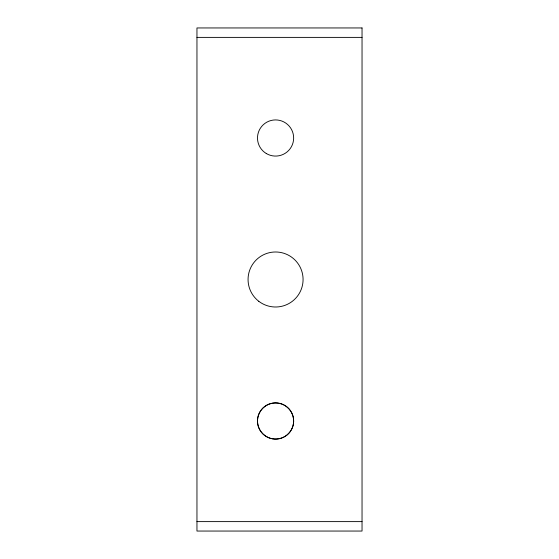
<?xml version="1.0" encoding="UTF-8"?>
<svg xmlns="http://www.w3.org/2000/svg" width="559" height="559" viewBox="0 0 559 559"><rect width="100%" height="100%" fill="white"/><g stroke="black" fill="none" stroke-linecap="round" stroke-linejoin="round"><path stroke-width="0.84" d="M196.957 37.383L362.036 37.383M196.957 521.617L362.036 521.617M362.036 27.95L196.957 27.95L196.957 531.05L362.036 531.05L362.036 27.95M266.252 153.494A18.084 18.084 0 0 0 293.65 138.332A18.084 18.084 0 0 0 266.811 122.183A18.084 18.084 0 0 0 266.252 153.494M264.519 435.307A18.084 18.084 0 0 0 293.489 423.415A18.084 18.084 0 0 0 268.704 404.269A18.084 18.084 0 0 0 264.519 435.307A18.084 18.084 0 0 0 293.489 423.415A18.084 18.084 0 0 0 268.704 404.269A18.084 18.084 0 0 0 264.519 435.307M258.782 301.294A27.517 27.517 0 0 0 302.838 283.14A27.517 27.517 0 0 0 265.092 254.059A27.517 27.517 0 0 0 258.782 301.294"/></g></svg>
